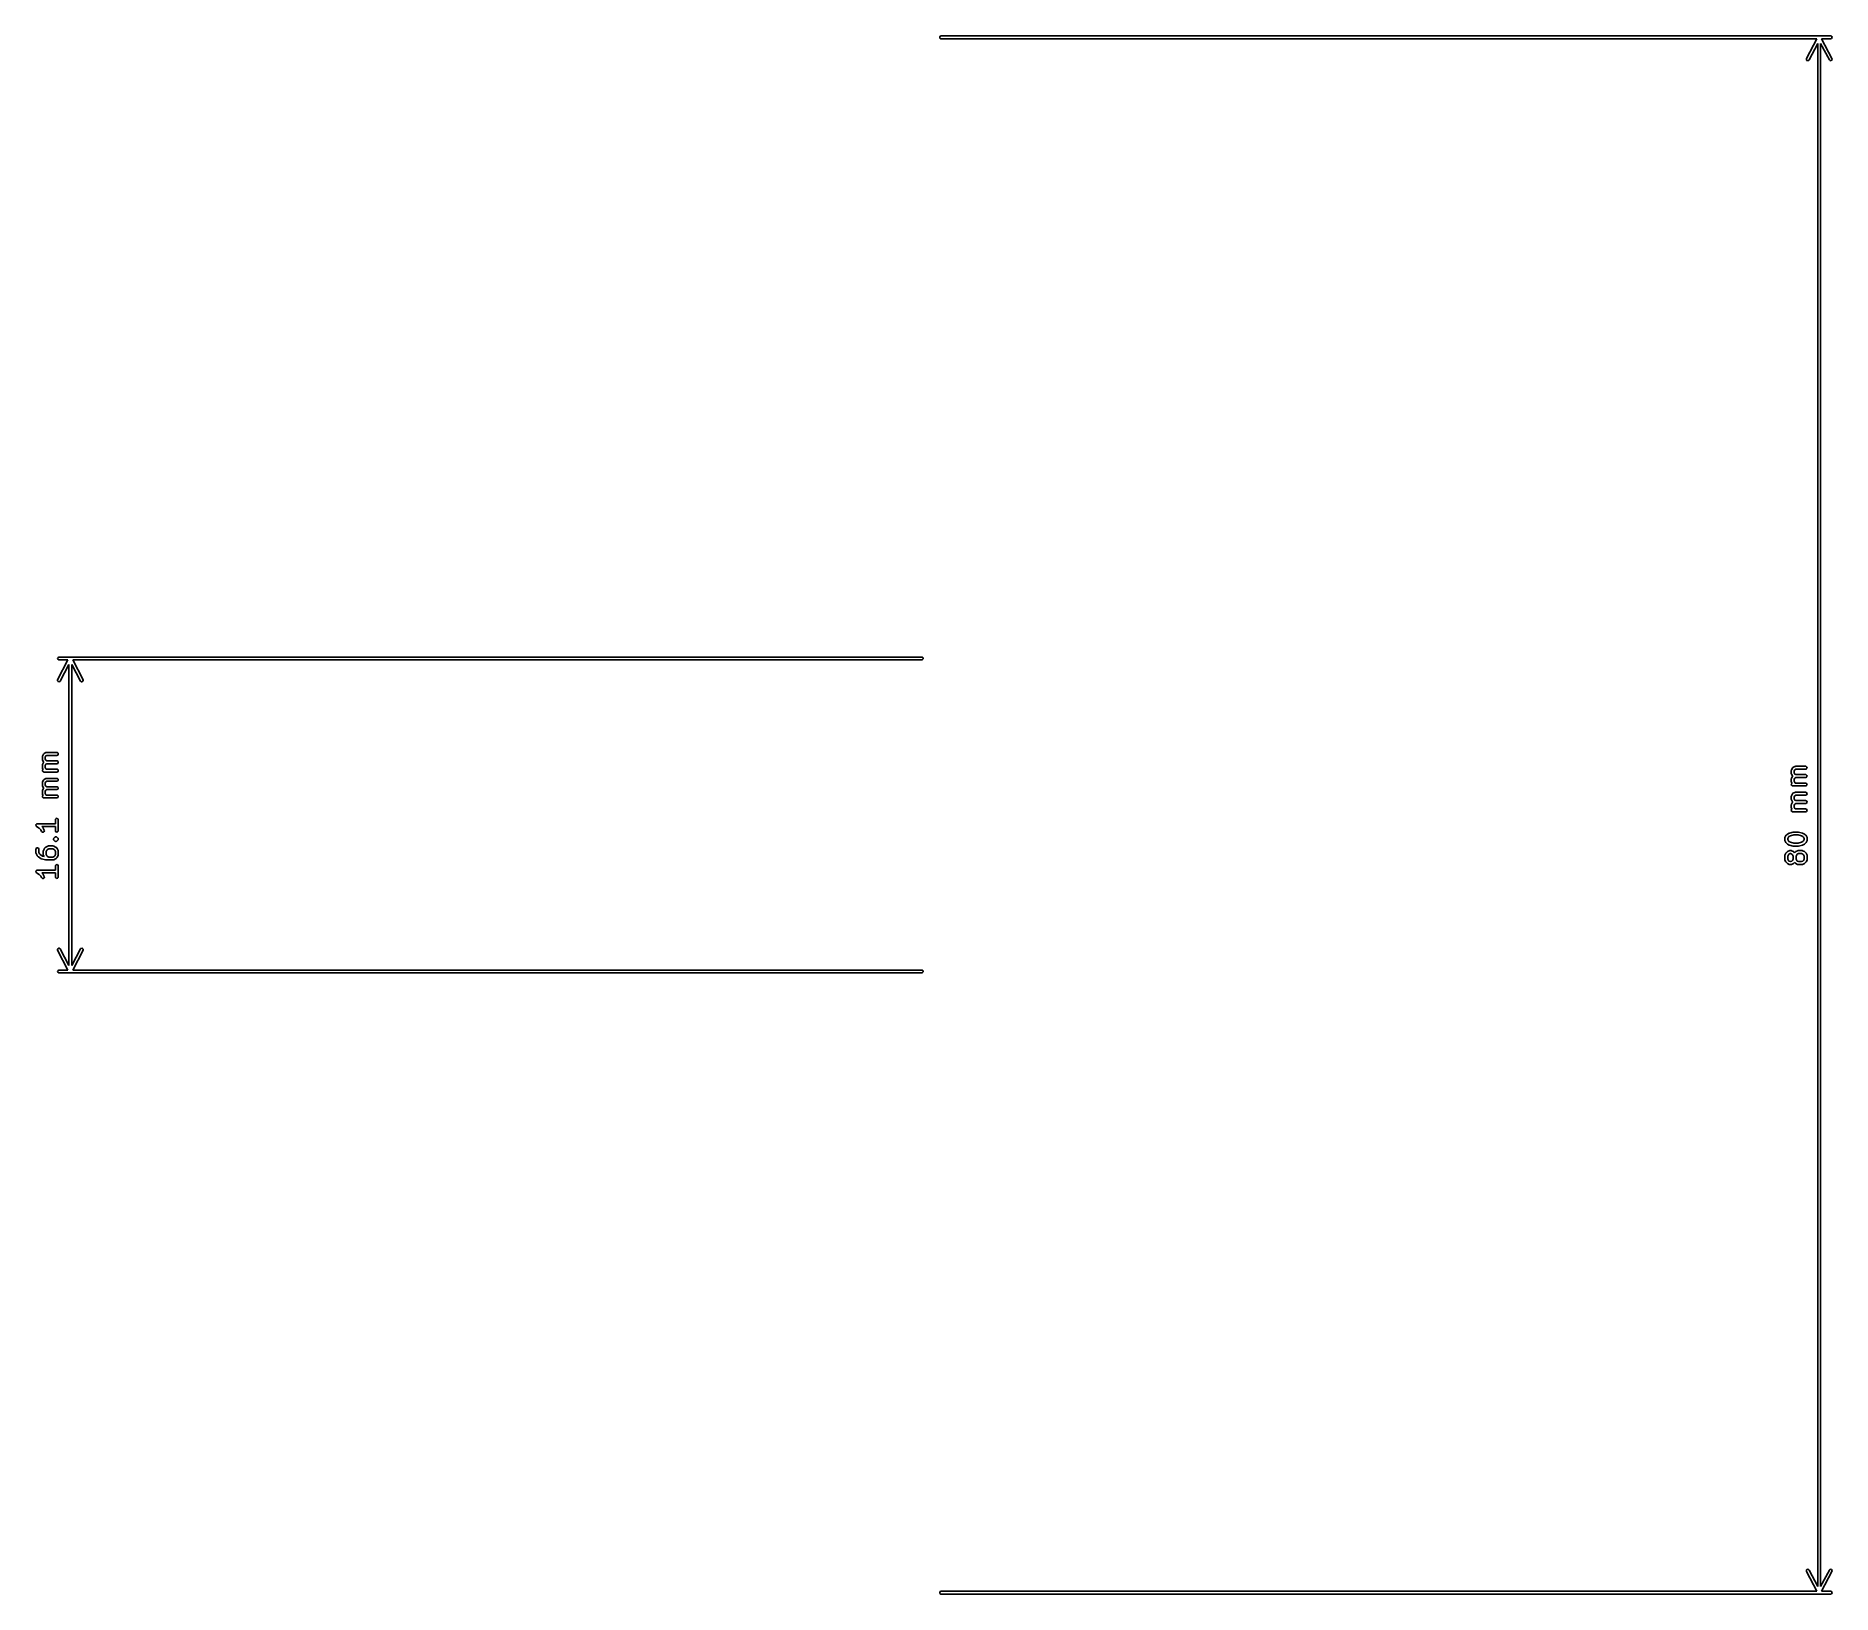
# Model space of a CAD drawing. Extents: x -1.81 to 1.82, y -1.58 to 1.58.
import ezdxf

# ---------------------------------------------------------------- set-up
doc = ezdxf.new("R2010")
doc.units = 0
doc.header["$MEASUREMENT"] = 0
doc.layers.add('BLACK', color=7, linetype='CONTINUOUS')

msp = doc.modelspace()

# ---------------------------------------------------------------- linework, layer by layer
at = {"layer": 'BLACK', "linetype": 'CONTINUOUS'}
for p, q in [((0.0168, 1.5753), (0.0178, 1.5771)), ((0.0171, 1.5733), (0.0168, 1.5753)), ((0.0187, 1.572), (0.0171, 1.5733)), ((0.0178, 1.5771), (0.0197, 1.5778)), ((0.0197, 1.5718), (0.0187, 1.572)), ((0.0197, 1.5778), (1.8201, 1.5778)), ((1.7921, 1.5718), (0.0197, 1.5718)), ((1.7713, 1.5318), (1.7921, 1.5718)), ((1.8201, 1.5718), (1.8019, 1.5718)), ((1.8019, 1.5718), (1.8227, 1.5318)), ((1.8201, 1.5778), (1.8211, 1.5776)), ((1.822, 1.5725), (1.8201, 1.5718)), ((1.8211, 1.5776), (1.8226, 1.5763)), ((1.823, 1.5743), (1.822, 1.5725)), ((1.8226, 1.5763), (1.823, 1.5743)), ((1.771, 1.5298), (1.7713, 1.5318)), ((1.7721, 1.5281), (1.771, 1.5298)), ((1.774, 1.5275), (1.7721, 1.5281)), ((1.7759, 1.5283), (1.774, 1.5275)), ((1.7765, 1.5291), (1.7759, 1.5283)), ((1.794, 1.5627), (1.7765, 1.5291)), ((1.794, -1.5627), (1.794, 1.5627)), ((1.8175, 1.5291), (1.7999, 1.5627)), ((1.7999, 1.5627), (1.7999, -1.5627)), ((1.819, 1.5277), (1.8175, 1.5291)), ((1.821, 1.5276), (1.819, 1.5277)), ((1.8226, 1.5289), (1.821, 1.5276)), ((1.823, 1.5308), (1.8226, 1.5289)), ((1.8227, 1.5318), (1.823, 1.5308)), ((-1.769, 0.3174), (-1.768, 0.3192)), ((-1.7686, 0.3155), (-1.769, 0.3174)), ((-1.7687, 0.2739), (-1.7479, 0.314)), ((-1.7671, 0.3142), (-1.7686, 0.3155)), ((-1.768, 0.3192), (-1.7661, 0.3199)), ((-1.7661, 0.314), (-1.7671, 0.3142)), ((-1.7661, 0.3199), (-0.0197, 0.3199)), ((-1.7479, 0.314), (-1.7661, 0.314)), ((-1.7459, 0.3049), (-1.7635, 0.2712)), ((-1.7459, -0.3049), (-1.7459, 0.3049)), ((-1.7225, 0.2712), (-1.7401, 0.3049)), ((-1.7401, 0.3049), (-1.7401, -0.3049)), ((-0.0197, 0.314), (-1.7381, 0.314)), ((-1.7381, 0.314), (-1.7173, 0.2739)), ((-0.0197, 0.3199), (-0.0187, 0.3197)), ((-0.0178, 0.3147), (-0.0197, 0.314)), ((-0.0187, 0.3197), (-0.0171, 0.3184)), ((-0.0168, 0.3164), (-0.0178, 0.3147)), ((-0.0171, 0.3184), (-0.0168, 0.3164)), ((-1.769, 0.2719), (-1.7687, 0.2739)), ((-1.7679, 0.2702), (-1.769, 0.2719)), ((-1.766, 0.2696), (-1.7679, 0.2702)), ((-1.7641, 0.2704), (-1.766, 0.2696)), ((-1.7635, 0.2712), (-1.7641, 0.2704)), ((-1.721, 0.2699), (-1.7225, 0.2712)), ((-1.719, 0.2698), (-1.721, 0.2699)), ((-1.7174, 0.271), (-1.719, 0.2698)), ((-1.717, 0.273), (-1.7174, 0.271)), ((-1.7173, 0.2739), (-1.717, 0.273)), ((-1.7996, 0.1181), (-1.7994, 0.1191)), ((-1.7996, 0.1125), (-1.7996, 0.1181)), ((-1.7995, 0.1123), (-1.7996, 0.1125)), ((-1.7995, 0.1121), (-1.7995, 0.1123)), ((-1.7993, 0.1112), (-1.7995, 0.1121)), ((-1.7994, 0.1191), (-1.7993, 0.1193)), ((-1.7993, 0.1194), (-1.7974, 0.1232)), ((-1.7993, 0.1193), (-1.7993, 0.1194)), ((-1.7974, 0.1074), (-1.7993, 0.1112)), ((-1.7974, 0.1232), (-1.7968, 0.124)), ((-1.7968, 0.124), (-1.7964, 0.1242)), ((-1.7964, 0.1242), (-1.7961, 0.1245)), ((-1.7961, 0.1245), (-1.7923, 0.1264)), ((-1.7925, 0.1197), (-1.7937, 0.1174)), ((-1.7937, 0.1174), (-1.7937, 0.1132)), ((-1.7937, 0.1132), (-1.7925, 0.1109)), ((-1.7903, 0.1208), (-1.7925, 0.1197)), ((-1.7925, 0.1109), (-1.7903, 0.1098)), ((-1.7923, 0.1264), (-1.7913, 0.1267)), ((-1.7913, 0.1267), (-1.7912, 0.1266)), ((-1.7912, 0.1266), (-1.791, 0.1267)), ((-1.791, 0.1267), (-1.7704, 0.1267)), ((-1.7704, 0.1208), (-1.7903, 0.1208)), ((-1.7903, 0.1098), (-1.7704, 0.1098)), ((-1.7704, 0.1267), (-1.7694, 0.1265)), ((-1.7685, 0.1215), (-1.7704, 0.1208)), ((-1.7704, 0.1098), (-1.7694, 0.1096)), ((-1.7694, 0.1265), (-1.7678, 0.1252)), ((-1.7694, 0.1096), (-1.7678, 0.1083)), ((-1.7675, 0.1232), (-1.7685, 0.1215)), ((-1.7678, 0.1252), (-1.7675, 0.1232)), ((-1.7996, 0.1012), (-1.7994, 0.1022)), ((-1.7996, 0.0956), (-1.7996, 0.1012)), ((-1.7995, 0.0954), (-1.7996, 0.0956)), ((-1.7995, 0.0953), (-1.7995, 0.0954)), ((-1.7993, 0.0943), (-1.7995, 0.0953)), ((-1.7995, 0.0905), (-1.7985, 0.0923)), ((-1.7992, 0.0885), (-1.7995, 0.0905)), ((-1.7994, 0.1022), (-1.7993, 0.1024)), ((-1.7993, 0.1026), (-1.7974, 0.1063)), ((-1.7993, 0.1024), (-1.7993, 0.1026)), ((-1.7983, 0.0923), (-1.7993, 0.0943)), ((-1.7976, 0.0872), (-1.7992, 0.0885)), ((-1.7985, 0.0923), (-1.7983, 0.0923)), ((-1.7966, 0.087), (-1.7976, 0.0872)), ((-1.7971, 0.1071), (-1.7974, 0.1074)), ((-1.7974, 0.1063), (-1.797, 0.1069)), ((-1.797, 0.1069), (-1.7971, 0.1071)), ((-1.7704, 0.087), (-1.7966, 0.087)), ((-1.7961, 0.072), (-1.7923, 0.0739)), ((-1.7925, 0.1028), (-1.7937, 0.1005)), ((-1.7937, 0.1005), (-1.7937, 0.0963)), ((-1.7937, 0.0963), (-1.7923, 0.0936)), ((-1.7903, 0.1039), (-1.7925, 0.1028)), ((-1.7923, 0.0936), (-1.7916, 0.0929)), ((-1.7923, 0.0739), (-1.7913, 0.0742)), ((-1.7916, 0.0929), (-1.7704, 0.0929)), ((-1.7913, 0.0742), (-1.7912, 0.0741)), ((-1.7912, 0.0741), (-1.791, 0.0742)), ((-1.791, 0.0742), (-1.7704, 0.0742)), ((-1.7704, 0.1039), (-1.7903, 0.1039)), ((-1.7685, 0.1046), (-1.7704, 0.1039)), ((-1.7704, 0.0929), (-1.7694, 0.0928)), ((-1.7685, 0.0877), (-1.7704, 0.087)), ((-1.7704, 0.0742), (-1.7694, 0.074)), ((-1.7694, 0.0928), (-1.7678, 0.0915)), ((-1.7694, 0.074), (-1.7678, 0.0727)), ((-1.7675, 0.1063), (-1.7685, 0.1046)), ((-1.7675, 0.0895), (-1.7685, 0.0877)), ((-1.7678, 0.1083), (-1.7675, 0.1063)), ((-1.7678, 0.0915), (-1.7675, 0.0895)), ((-1.7678, 0.0727), (-1.7675, 0.0707)), ((1.7404, 0.09), (1.7406, 0.091)), ((1.7404, 0.0844), (1.7404, 0.09)), ((1.7405, 0.0842), (1.7404, 0.0844)), ((1.7404, 0.0731), (1.7406, 0.0741)), ((1.7404, 0.0675), (1.7404, 0.0731)), ((1.7405, 0.084), (1.7405, 0.0842)), ((1.7407, 0.083), (1.7405, 0.084)), ((1.7406, 0.091), (1.7407, 0.0911)), ((1.7406, 0.0741), (1.7407, 0.0743)), ((1.7407, 0.0913), (1.7426, 0.0951)), ((1.7407, 0.0911), (1.7407, 0.0913)), ((1.7426, 0.0793), (1.7407, 0.083)), ((1.7407, 0.0744), (1.7426, 0.0782)), ((1.7407, 0.0743), (1.7407, 0.0744)), ((1.7426, 0.0951), (1.7432, 0.0959)), ((1.7429, 0.079), (1.7426, 0.0793)), ((1.7426, 0.0782), (1.743, 0.0788)), ((1.743, 0.0788), (1.7429, 0.079)), ((1.7432, 0.0959), (1.7436, 0.0961)), ((1.7436, 0.0961), (1.7439, 0.0964)), ((1.7439, 0.0964), (1.7477, 0.0983)), ((1.7475, 0.0915), (1.7463, 0.0893)), ((1.7463, 0.0893), (1.7463, 0.0851)), ((1.7463, 0.0851), (1.7475, 0.0828)), ((1.7475, 0.0747), (1.7463, 0.0724)), ((1.7497, 0.0927), (1.7475, 0.0915)), ((1.7475, 0.0828), (1.7497, 0.0817)), ((1.7497, 0.0758), (1.7475, 0.0747)), ((1.7477, 0.0983), (1.7487, 0.0985)), ((1.7487, 0.0985), (1.7488, 0.0985)), ((1.7488, 0.0985), (1.749, 0.0986)), ((1.749, 0.0986), (1.7696, 0.0986)), ((1.7696, 0.0927), (1.7497, 0.0927)), ((1.7497, 0.0817), (1.7696, 0.0817)), ((1.7696, 0.0758), (1.7497, 0.0758)), ((1.7696, 0.0986), (1.7706, 0.0984)), ((1.7715, 0.0934), (1.7696, 0.0927)), ((1.7696, 0.0817), (1.7706, 0.0815)), ((1.7715, 0.0765), (1.7696, 0.0758)), ((1.7706, 0.0984), (1.7722, 0.0971)), ((1.7706, 0.0815), (1.7722, 0.0802)), ((1.7725, 0.0951), (1.7715, 0.0934)), ((1.7725, 0.0782), (1.7715, 0.0765)), ((1.7722, 0.0971), (1.7725, 0.0951)), ((1.7722, 0.0802), (1.7725, 0.0782)), ((-1.7996, 0.0656), (-1.7994, 0.0666)), ((-1.7996, 0.06), (-1.7996, 0.0656)), ((-1.7995, 0.0598), (-1.7996, 0.06)), ((-1.7996, 0.0487), (-1.7994, 0.0498)), ((-1.7996, 0.0431), (-1.7996, 0.0487)), ((-1.7995, 0.043), (-1.7996, 0.0431)), ((-1.7995, 0.0597), (-1.7995, 0.0598)), ((-1.7993, 0.0587), (-1.7995, 0.0597)), ((-1.7995, 0.0428), (-1.7995, 0.043)), ((-1.7993, 0.0418), (-1.7995, 0.0428)), ((-1.7995, 0.038), (-1.7985, 0.0398)), ((-1.7992, 0.036), (-1.7995, 0.038)), ((-1.7994, 0.0666), (-1.7993, 0.0668)), ((-1.7994, 0.0498), (-1.7993, 0.0499)), ((-1.7993, 0.0669), (-1.7974, 0.0707)), ((-1.7993, 0.0668), (-1.7993, 0.0669)), ((-1.7974, 0.0549), (-1.7993, 0.0587)), ((-1.7993, 0.0501), (-1.7974, 0.0538)), ((-1.7993, 0.0499), (-1.7993, 0.0501)), ((-1.7983, 0.0398), (-1.7993, 0.0418)), ((-1.7985, 0.0398), (-1.7983, 0.0398)), ((-1.7974, 0.0707), (-1.7968, 0.0715)), ((-1.7971, 0.0546), (-1.7974, 0.0549)), ((-1.7974, 0.0538), (-1.797, 0.0544)), ((-1.797, 0.0544), (-1.7971, 0.0546)), ((-1.7968, 0.0715), (-1.7964, 0.0717)), ((-1.7964, 0.0717), (-1.7961, 0.072)), ((-1.7925, 0.0672), (-1.7937, 0.0649)), ((-1.7937, 0.0649), (-1.7937, 0.0607)), ((-1.7937, 0.0607), (-1.7925, 0.0584)), ((-1.7925, 0.0503), (-1.7937, 0.048)), ((-1.7937, 0.048), (-1.7937, 0.0438)), ((-1.7937, 0.0438), (-1.7923, 0.0411)), ((-1.7903, 0.0683), (-1.7925, 0.0672)), ((-1.7925, 0.0584), (-1.7903, 0.0573)), ((-1.7903, 0.0514), (-1.7925, 0.0503)), ((-1.7923, 0.0411), (-1.7916, 0.0404)), ((-1.7916, 0.0404), (-1.7704, 0.0404)), ((-1.7704, 0.0683), (-1.7903, 0.0683)), ((-1.7903, 0.0573), (-1.7704, 0.0573)), ((-1.7704, 0.0514), (-1.7903, 0.0514)), ((-1.7685, 0.069), (-1.7704, 0.0683)), ((-1.7704, 0.0573), (-1.7694, 0.0571)), ((-1.7685, 0.0521), (-1.7704, 0.0514)), ((-1.7704, 0.0404), (-1.7694, 0.0403)), ((-1.7694, 0.0571), (-1.7678, 0.0558)), ((-1.7694, 0.0403), (-1.7678, 0.039)), ((-1.7675, 0.0707), (-1.7685, 0.069)), ((-1.7675, 0.0539), (-1.7685, 0.0521)), ((-1.7675, 0.037), (-1.7685, 0.0352)), ((-1.7678, 0.0558), (-1.7675, 0.0539)), ((-1.7678, 0.039), (-1.7675, 0.037)), ((1.7405, 0.0673), (1.7404, 0.0675)), ((1.7404, 0.0375), (1.7406, 0.0385)), ((1.7404, 0.0319), (1.7404, 0.0375)), ((1.7405, 0.0672), (1.7405, 0.0673)), ((1.7407, 0.0662), (1.7405, 0.0672)), ((1.7405, 0.0624), (1.7415, 0.0641)), ((1.7408, 0.0604), (1.7405, 0.0624)), ((1.7406, 0.0385), (1.7407, 0.0386)), ((1.7417, 0.0642), (1.7407, 0.0662)), ((1.7407, 0.0388), (1.7426, 0.0426)), ((1.7407, 0.0386), (1.7407, 0.0388)), ((1.7424, 0.0591), (1.7408, 0.0604)), ((1.7415, 0.0641), (1.7417, 0.0642)), ((1.7434, 0.0589), (1.7424, 0.0591)), ((1.7426, 0.0426), (1.7432, 0.0434)), ((1.7432, 0.0434), (1.7436, 0.0436)), ((1.7696, 0.0589), (1.7434, 0.0589)), ((1.7436, 0.0436), (1.7439, 0.0439)), ((1.7439, 0.0439), (1.7477, 0.0458)), ((1.7463, 0.0724), (1.7463, 0.0682)), ((1.7463, 0.0682), (1.7477, 0.0655)), ((1.7475, 0.039), (1.7463, 0.0368)), ((1.7463, 0.0368), (1.7463, 0.0326)), ((1.7497, 0.0402), (1.7475, 0.039)), ((1.7477, 0.0655), (1.7484, 0.0648)), ((1.7477, 0.0458), (1.7487, 0.0461)), ((1.7484, 0.0648), (1.7696, 0.0648)), ((1.7487, 0.0461), (1.7488, 0.046)), ((1.7488, 0.046), (1.749, 0.0461)), ((1.749, 0.0461), (1.7696, 0.0461)), ((1.7696, 0.0402), (1.7497, 0.0402)), ((1.7696, 0.0648), (1.7706, 0.0646)), ((1.7715, 0.0596), (1.7696, 0.0589)), ((1.7696, 0.0461), (1.7706, 0.0459)), ((1.7715, 0.0409), (1.7696, 0.0402)), ((1.7706, 0.0646), (1.7722, 0.0633)), ((1.7706, 0.0459), (1.7722, 0.0446)), ((1.7725, 0.0614), (1.7715, 0.0596)), ((1.7725, 0.0426), (1.7715, 0.0409)), ((1.7722, 0.0633), (1.7725, 0.0614)), ((1.7722, 0.0446), (1.7725, 0.0426)), ((-1.7976, 0.0347), (-1.7992, 0.036)), ((-1.7966, 0.0345), (-1.7976, 0.0347)), ((-1.7704, 0.0345), (-1.7966, 0.0345)), ((-1.7685, 0.0352), (-1.7704, 0.0345)), ((1.7405, 0.0317), (1.7404, 0.0319)), ((1.7404, 0.0206), (1.7406, 0.0216)), ((1.7404, 0.015), (1.7404, 0.0206)), ((1.7405, 0.0148), (1.7404, 0.015)), ((1.7405, 0.0315), (1.7405, 0.0317)), ((1.7407, 0.0306), (1.7405, 0.0315)), ((1.7405, 0.0147), (1.7405, 0.0148)), ((1.7407, 0.0137), (1.7405, 0.0147)), ((1.7405, 0.0099), (1.7415, 0.0116)), ((1.7408, 0.0079), (1.7405, 0.0099)), ((1.7406, 0.0216), (1.7407, 0.0218)), ((1.7426, 0.0268), (1.7407, 0.0306)), ((1.7407, 0.0219), (1.7426, 0.0257)), ((1.7407, 0.0218), (1.7407, 0.0219)), ((1.7417, 0.0117), (1.7407, 0.0137)), ((1.7424, 0.0066), (1.7408, 0.0079)), ((1.7415, 0.0116), (1.7417, 0.0117)), ((1.7434, 0.0064), (1.7424, 0.0066)), ((1.7429, 0.0265), (1.7426, 0.0268)), ((1.7426, 0.0257), (1.743, 0.0263)), ((1.743, 0.0263), (1.7429, 0.0265)), ((1.7696, 0.0064), (1.7434, 0.0064)), ((1.7463, 0.0326), (1.7475, 0.0303)), ((1.7475, 0.0222), (1.7463, 0.0199)), ((1.7463, 0.0199), (1.7463, 0.0157)), ((1.7463, 0.0157), (1.7477, 0.013)), ((1.7475, 0.0303), (1.7497, 0.0292)), ((1.7497, 0.0233), (1.7475, 0.0222)), ((1.7477, 0.013), (1.7484, 0.0123)), ((1.7484, 0.0123), (1.7696, 0.0123)), ((1.7497, 0.0292), (1.7696, 0.0292)), ((1.7696, 0.0233), (1.7497, 0.0233)), ((1.7696, 0.0292), (1.7706, 0.029)), ((1.7715, 0.024), (1.7696, 0.0233)), ((1.7696, 0.0123), (1.7706, 0.0121)), ((1.7715, 0.0071), (1.7696, 0.0064)), ((1.7706, 0.029), (1.7722, 0.0277)), ((1.7706, 0.0121), (1.7722, 0.0109)), ((1.7725, 0.0257), (1.7715, 0.024)), ((1.7725, 0.0089), (1.7715, 0.0071)), ((1.7722, 0.0277), (1.7725, 0.0257)), ((1.7722, 0.0109), (1.7725, 0.0089)), ((-1.8127, -0.0201), (-1.8122, -0.0194)), ((-1.8126, -0.0203), (-1.8127, -0.0201)), ((-1.8127, -0.0204), (-1.8126, -0.0203)), ((-1.8124, -0.0213), (-1.8127, -0.0204)), ((-1.8123, -0.0221), (-1.8124, -0.0213)), ((-1.8122, -0.0222), (-1.8123, -0.0221)), ((-1.8122, -0.0194), (-1.8119, -0.0186)), ((-1.8121, -0.0224), (-1.8122, -0.0222)), ((-1.8114, -0.0231), (-1.8121, -0.0224)), ((-1.8119, -0.0186), (-1.8117, -0.0185)), ((-1.8117, -0.0185), (-1.8116, -0.0184)), ((-1.8116, -0.0184), (-1.8108, -0.0181)), ((-1.806, -0.0267), (-1.8114, -0.0231)), ((-1.8108, -0.0181), (-1.8101, -0.0177)), ((-1.8101, -0.0177), (-1.8099, -0.0177)), ((-1.8099, -0.0177), (-1.8097, -0.0177)), ((-1.8097, -0.0177), (-1.7733, -0.0177)), ((-1.8028, -0.0299), (-1.806, -0.0267)), ((-1.8011, -0.0332), (-1.8028, -0.0299)), ((-1.7997, -0.0346), (-1.8011, -0.0332)), ((-1.7733, -0.0236), (-1.8007, -0.0236)), ((-1.8007, -0.0236), (-1.7983, -0.026)), ((-1.7976, -0.0347), (-1.7997, -0.0346)), ((-1.7983, -0.026), (-1.7978, -0.0268)), ((-1.7978, -0.0268), (-1.7977, -0.0268)), ((-1.7977, -0.0268), (-1.7958, -0.0306)), ((-1.796, -0.0335), (-1.7976, -0.0347)), ((-1.7956, -0.0315), (-1.796, -0.0335)), ((-1.7958, -0.0306), (-1.7956, -0.0315)), ((-1.7733, -0.0094), (-1.7731, -0.0084)), ((-1.7733, -0.0177), (-1.7733, -0.0094)), ((-1.7733, -0.0319), (-1.7733, -0.0236)), ((-1.7726, -0.0338), (-1.7733, -0.0319)), ((-1.7731, -0.0084), (-1.7718, -0.0068)), ((-1.7709, -0.0348), (-1.7726, -0.0338)), ((-1.7718, -0.0068), (-1.7699, -0.0065)), ((-1.7689, -0.0344), (-1.7709, -0.0348)), ((-1.7699, -0.0065), (-1.7681, -0.0075)), ((-1.7676, -0.0329), (-1.7689, -0.0344)), ((-1.7681, -0.0075), (-1.7674, -0.0094)), ((-1.7674, -0.0319), (-1.7676, -0.0329)), ((-1.7674, -0.0094), (-1.7674, -0.0319)), ((1.737, -0.0365), (1.7445, -0.0346)), ((1.7445, -0.0346), (1.7451, -0.0346)), ((1.7451, -0.0346), (1.7453, -0.0345)), ((1.7453, -0.0345), (1.7546, -0.0345)), ((1.7546, -0.0345), (1.7552, -0.0346)), ((1.7552, -0.0346), (1.7553, -0.0346)), ((1.7553, -0.0346), (1.7629, -0.0365)), ((-1.8127, -0.0694), (-1.8125, -0.0684)), ((-1.8127, -0.0769), (-1.8127, -0.0694)), ((-1.8125, -0.0684), (-1.8112, -0.0668)), ((-1.8112, -0.0668), (-1.8092, -0.0665)), ((-1.8092, -0.0665), (-1.8075, -0.0675)), ((-1.8075, -0.0675), (-1.8068, -0.0694)), ((-1.8068, -0.0694), (-1.8068, -0.0762)), ((-1.7977, -0.0731), (-1.7975, -0.0721)), ((-1.7975, -0.0721), (-1.7974, -0.072)), ((-1.7974, -0.0718), (-1.7955, -0.068)), ((-1.7974, -0.072), (-1.7974, -0.0718)), ((-1.7955, -0.068), (-1.795, -0.0673)), ((-1.795, -0.0673), (-1.7931, -0.0654)), ((-1.795, -0.0673), (-1.795, -0.0673)), ((-1.7931, -0.0654), (-1.7924, -0.0649)), ((-1.7924, -0.0649), (-1.7923, -0.0649)), ((-1.7923, -0.0649), (-1.7886, -0.063)), ((-1.7904, -0.0711), (-1.7918, -0.0738)), ((-1.7892, -0.0699), (-1.7904, -0.0711)), ((-1.7866, -0.0686), (-1.7892, -0.0699)), ((-1.7886, -0.063), (-1.7876, -0.0627)), ((-1.7876, -0.0627), (-1.7874, -0.0627)), ((-1.7874, -0.0627), (-1.7872, -0.0627)), ((-1.7872, -0.0627), (-1.7779, -0.0627)), ((-1.7786, -0.0686), (-1.7866, -0.0686)), ((-1.7759, -0.0699), (-1.7786, -0.0686)), ((-1.7779, -0.0627), (-1.7769, -0.0628)), ((-1.7771, -0.0485), (-1.777, -0.0484)), ((-1.7769, -0.0492), (-1.7771, -0.0485)), ((-1.777, -0.048), (-1.7765, -0.0474)), ((-1.777, -0.0481), (-1.777, -0.048)), ((-1.777, -0.0482), (-1.777, -0.0481)), ((-1.777, -0.0484), (-1.777, -0.0482)), ((-1.7768, -0.05), (-1.7769, -0.0492)), ((-1.7769, -0.0628), (-1.7767, -0.063)), ((-1.7767, -0.0501), (-1.7768, -0.05)), ((-1.7767, -0.0502), (-1.7767, -0.0501)), ((-1.7766, -0.0503), (-1.7767, -0.0502)), ((-1.7767, -0.063), (-1.7766, -0.063)), ((-1.7765, -0.0504), (-1.7766, -0.0503)), ((-1.7766, -0.0503), (-1.7766, -0.0503)), ((-1.7766, -0.063), (-1.7728, -0.0649)), ((-1.7765, -0.0474), (-1.7762, -0.0467)), ((-1.7764, -0.0505), (-1.7765, -0.0504)), ((-1.7762, -0.0508), (-1.7764, -0.0505)), ((-1.7762, -0.0467), (-1.7743, -0.0448)), ((-1.7743, -0.0527), (-1.7762, -0.0508)), ((-1.7747, -0.0711), (-1.7759, -0.0699)), ((-1.7733, -0.0738), (-1.7747, -0.0711)), ((-1.7743, -0.0448), (-1.774, -0.0446)), ((-1.7736, -0.053), (-1.7743, -0.0527)), ((-1.774, -0.0446), (-1.7739, -0.0445)), ((-1.7739, -0.0445), (-1.7738, -0.0444)), ((-1.7738, -0.0444), (-1.7735, -0.0442)), ((-1.773, -0.0535), (-1.7736, -0.053)), ((-1.7735, -0.0442), (-1.7727, -0.0441)), ((-1.7727, -0.0534), (-1.773, -0.0535)), ((-1.7728, -0.0649), (-1.7721, -0.0654)), ((-1.7727, -0.0441), (-1.772, -0.0439)), ((-1.7725, -0.0536), (-1.7727, -0.0534)), ((-1.7718, -0.0534), (-1.7725, -0.0536)), ((-1.7721, -0.0654), (-1.772, -0.0654)), ((-1.772, -0.0439), (-1.7717, -0.044)), ((-1.772, -0.0654), (-1.7702, -0.0673)), ((-1.771, -0.0533), (-1.7718, -0.0534)), ((-1.7717, -0.044), (-1.7715, -0.044)), ((-1.7715, -0.044), (-1.7709, -0.0445)), ((-1.7707, -0.0531), (-1.771, -0.0533)), ((-1.7709, -0.0445), (-1.7702, -0.0448)), ((-1.7706, -0.053), (-1.7707, -0.0531)), ((-1.7705, -0.0529), (-1.7706, -0.053)), ((-1.7702, -0.0527), (-1.7705, -0.0529)), ((-1.7702, -0.0448), (-1.7683, -0.0467)), ((-1.7683, -0.0508), (-1.7702, -0.0527)), ((-1.7702, -0.0673), (-1.7696, -0.068)), ((-1.7696, -0.068), (-1.7696, -0.068)), ((-1.7696, -0.068), (-1.7677, -0.0718)), ((-1.7683, -0.0467), (-1.7681, -0.047)), ((-1.768, -0.0501), (-1.7683, -0.0508)), ((-1.7681, -0.047), (-1.7679, -0.0471)), ((-1.7675, -0.0495), (-1.768, -0.0501)), ((-1.7679, -0.0471), (-1.7679, -0.0472)), ((-1.7679, -0.0472), (-1.7679, -0.0472)), ((-1.7679, -0.0472), (-1.7678, -0.0473)), ((-1.7678, -0.0473), (-1.7678, -0.0473)), ((-1.7678, -0.0473), (-1.7677, -0.0475)), ((-1.7677, -0.0475), (-1.7676, -0.0483)), ((-1.7677, -0.0718), (-1.7674, -0.0728)), ((-1.7676, -0.0483), (-1.7674, -0.049)), ((-1.7674, -0.049), (-1.7675, -0.0491)), ((-1.7675, -0.0491), (-1.7675, -0.0493)), ((-1.7675, -0.0493), (-1.7675, -0.0494)), ((-1.7675, -0.0494), (-1.7675, -0.0495)), ((1.7273, -0.0469), (1.7275, -0.0459)), ((1.7273, -0.0506), (1.7273, -0.0469)), ((1.7274, -0.0508), (1.7273, -0.0506)), ((1.7273, -0.051), (1.7274, -0.0508)), ((1.7276, -0.0519), (1.7273, -0.051)), ((1.7275, -0.0459), (1.7276, -0.0457)), ((1.7276, -0.0455), (1.7295, -0.0418)), ((1.7276, -0.0457), (1.7276, -0.0455)), ((1.7295, -0.0557), (1.7276, -0.0519)), ((1.7295, -0.0418), (1.73, -0.0411)), ((1.7301, -0.0565), (1.7295, -0.0557)), ((1.7295, -0.0557), (1.7295, -0.0557)), ((1.73, -0.0411), (1.7301, -0.041)), ((1.7301, -0.041), (1.7319, -0.0392)), ((1.7319, -0.0583), (1.7301, -0.0565)), ((1.7319, -0.0392), (1.7327, -0.0387)), ((1.732, -0.0584), (1.7319, -0.0583)), ((1.7327, -0.0589), (1.732, -0.0584)), ((1.7327, -0.0386), (1.7364, -0.0367)), ((1.7327, -0.0387), (1.7327, -0.0386)), ((1.7364, -0.0608), (1.7327, -0.0589)), ((1.7327, -0.0742), (1.7364, -0.0723)), ((1.7346, -0.0449), (1.7332, -0.0476)), ((1.7332, -0.0476), (1.7332, -0.0499)), ((1.7332, -0.0499), (1.7346, -0.0526)), ((1.7358, -0.0437), (1.7346, -0.0449)), ((1.7346, -0.0526), (1.7358, -0.0538)), ((1.7388, -0.0422), (1.7358, -0.0437)), ((1.7358, -0.0538), (1.7388, -0.0553)), ((1.7364, -0.0367), (1.7369, -0.0366)), ((1.7366, -0.0608), (1.7364, -0.0608)), ((1.7364, -0.0723), (1.7374, -0.0721)), ((1.737, -0.061), (1.7366, -0.0608)), ((1.7369, -0.0366), (1.737, -0.0365)), ((1.7445, -0.0629), (1.737, -0.061)), ((1.7374, -0.0721), (1.7376, -0.0721)), ((1.7376, -0.0721), (1.7378, -0.072)), ((1.7378, -0.072), (1.7396, -0.072)), ((1.7456, -0.0404), (1.7388, -0.0422)), ((1.7388, -0.0553), (1.7456, -0.057)), ((1.7396, -0.072), (1.7406, -0.0722)), ((1.7406, -0.0722), (1.7408, -0.0723)), ((1.7408, -0.0723), (1.7409, -0.0723)), ((1.7409, -0.0723), (1.7447, -0.0742)), ((1.7447, -0.0628), (1.7445, -0.0629)), ((1.7453, -0.0629), (1.7447, -0.0628)), ((1.7546, -0.0629), (1.7453, -0.0629)), ((1.7543, -0.0404), (1.7456, -0.0404)), ((1.7456, -0.057), (1.7543, -0.057)), ((1.7496, -0.0742), (1.7533, -0.0723)), ((1.7533, -0.0723), (1.7543, -0.0721)), ((1.7611, -0.0422), (1.7543, -0.0404)), ((1.7543, -0.057), (1.7611, -0.0553)), ((1.7543, -0.0721), (1.7545, -0.0721)), ((1.7545, -0.0721), (1.7546, -0.072)), ((1.7548, -0.0629), (1.7546, -0.0629)), ((1.7546, -0.072), (1.7621, -0.072)), ((1.7553, -0.0629), (1.7548, -0.0629)), ((1.7629, -0.061), (1.7553, -0.0629)), ((1.7641, -0.0437), (1.7611, -0.0422)), ((1.7611, -0.0553), (1.7641, -0.0538)), ((1.7621, -0.072), (1.7631, -0.0722)), ((1.7629, -0.0365), (1.7633, -0.0367)), ((1.763, -0.0609), (1.7629, -0.061)), ((1.7634, -0.0608), (1.763, -0.0609)), ((1.7631, -0.0722), (1.7633, -0.0723)), ((1.7633, -0.0367), (1.7634, -0.0367)), ((1.7633, -0.0723), (1.7634, -0.0723)), ((1.7634, -0.0367), (1.7672, -0.0386)), ((1.7672, -0.0589), (1.7634, -0.0608)), ((1.7634, -0.0723), (1.7672, -0.0742)), ((1.7653, -0.0449), (1.7641, -0.0437)), ((1.7641, -0.0538), (1.7653, -0.0526)), ((1.7667, -0.0476), (1.7653, -0.0449)), ((1.7653, -0.0526), (1.7667, -0.0499)), ((1.7667, -0.0499), (1.7667, -0.0476)), ((1.7672, -0.0386), (1.7679, -0.0391)), ((1.768, -0.0583), (1.7672, -0.0588)), ((1.7672, -0.0588), (1.7672, -0.0589)), ((1.7679, -0.0391), (1.768, -0.0392)), ((1.768, -0.0392), (1.7698, -0.041)), ((1.7698, -0.0565), (1.768, -0.0583)), ((1.7698, -0.041), (1.7704, -0.0418)), ((1.7699, -0.0564), (1.7698, -0.0565)), ((1.7704, -0.0557), (1.7699, -0.0564)), ((1.7704, -0.0418), (1.7704, -0.0418)), ((1.7704, -0.0418), (1.7723, -0.0455)), ((1.7723, -0.0519), (1.7704, -0.0557)), ((1.7723, -0.0455), (1.7726, -0.0465)), ((1.7724, -0.0516), (1.7723, -0.0518)), ((1.7723, -0.0518), (1.7723, -0.0519)), ((1.7726, -0.0506), (1.7724, -0.0516)), ((1.7726, -0.0465), (1.7725, -0.0467)), ((1.7725, -0.0467), (1.7726, -0.0469)), ((1.7726, -0.0469), (1.7726, -0.0506)), ((-1.8126, -0.077), (-1.8127, -0.0769)), ((-1.8127, -0.0772), (-1.8126, -0.077)), ((-1.8124, -0.0782), (-1.8127, -0.0772)), ((-1.8105, -0.0819), (-1.8124, -0.0782)), ((-1.8105, -0.082), (-1.8105, -0.0819)), ((-1.8099, -0.0827), (-1.8105, -0.082)), ((-1.8081, -0.0846), (-1.8099, -0.0827)), ((-1.8079, -0.0846), (-1.8081, -0.0846)), ((-1.8076, -0.0849), (-1.8079, -0.0846)), ((-1.802, -0.0887), (-1.8076, -0.0849)), ((-1.8068, -0.0762), (-1.8054, -0.0789)), ((-1.8054, -0.0789), (-1.8041, -0.0802)), ((-1.8041, -0.0802), (-1.7992, -0.0835)), ((-1.8011, -0.0891), (-1.802, -0.0887)), ((-1.802, -0.0887), (-1.802, -0.0887)), ((-1.7936, -0.091), (-1.8011, -0.0891)), ((-1.7992, -0.0835), (-1.7962, -0.0842)), ((-1.7977, -0.0806), (-1.7977, -0.0731)), ((-1.7976, -0.0808), (-1.7977, -0.0806)), ((-1.7977, -0.081), (-1.7976, -0.0808)), ((-1.7974, -0.0819), (-1.7977, -0.081)), ((-1.7962, -0.0842), (-1.7974, -0.0819)), ((-1.7934, -0.091), (-1.7936, -0.091)), ((-1.7929, -0.0911), (-1.7934, -0.091)), ((-1.7779, -0.0911), (-1.7929, -0.0911)), ((-1.7918, -0.0738), (-1.7918, -0.0799)), ((-1.7918, -0.0799), (-1.7904, -0.0826)), ((-1.7904, -0.0826), (-1.7892, -0.0838)), ((-1.7892, -0.0838), (-1.7866, -0.0852)), ((-1.7866, -0.0852), (-1.7786, -0.0852)), ((-1.7786, -0.0852), (-1.7759, -0.0838)), ((-1.7777, -0.091), (-1.7779, -0.0911)), ((-1.7775, -0.091), (-1.7777, -0.091)), ((-1.7766, -0.0908), (-1.7775, -0.091)), ((-1.7728, -0.0889), (-1.7766, -0.0908)), ((-1.7759, -0.0838), (-1.7747, -0.0826)), ((-1.7747, -0.0826), (-1.7733, -0.0799)), ((-1.7733, -0.0799), (-1.7733, -0.0738)), ((-1.7733, -0.1031), (-1.7731, -0.1021)), ((-1.7733, -0.1114), (-1.7733, -0.1031)), ((-1.7731, -0.1021), (-1.7718, -0.1006)), ((-1.772, -0.0883), (-1.7728, -0.0888)), ((-1.7728, -0.0888), (-1.7728, -0.0889)), ((-1.7702, -0.0865), (-1.772, -0.0883)), ((-1.7718, -0.1006), (-1.7699, -0.1002)), ((-1.7701, -0.0864), (-1.7702, -0.0865)), ((-1.7696, -0.0857), (-1.7701, -0.0864)), ((-1.7699, -0.1002), (-1.7681, -0.1012)), ((-1.7677, -0.0819), (-1.7696, -0.0857)), ((-1.7681, -0.1012), (-1.7674, -0.1031)), ((-1.7676, -0.0816), (-1.7677, -0.0818)), ((-1.7677, -0.0818), (-1.7677, -0.0819)), ((-1.7674, -0.0806), (-1.7676, -0.0816)), ((-1.7674, -0.0728), (-1.7675, -0.0729)), ((-1.7675, -0.0729), (-1.7674, -0.0731)), ((-1.7674, -0.0731), (-1.7674, -0.0806)), ((-1.7674, -0.1031), (-1.7674, -0.1256)), ((1.7273, -0.0825), (1.7275, -0.0815)), ((1.7273, -0.09), (1.7273, -0.0825)), ((1.7274, -0.0902), (1.7273, -0.09)), ((1.7273, -0.0903), (1.7274, -0.0902)), ((1.7276, -0.0913), (1.7273, -0.0903)), ((1.7275, -0.0815), (1.7276, -0.0813)), ((1.7276, -0.0812), (1.7295, -0.0774)), ((1.7276, -0.0813), (1.7276, -0.0812)), ((1.7295, -0.0951), (1.7276, -0.0913)), ((1.7295, -0.0774), (1.73, -0.0767)), ((1.7301, -0.0958), (1.7295, -0.0951)), ((1.7295, -0.0951), (1.7295, -0.0951)), ((1.73, -0.0767), (1.7301, -0.0767)), ((1.7301, -0.0767), (1.7319, -0.0748)), ((1.7319, -0.0977), (1.7301, -0.0958)), ((1.7319, -0.0748), (1.7327, -0.0743)), ((1.732, -0.0977), (1.7319, -0.0977)), ((1.7327, -0.0983), (1.732, -0.0977)), ((1.7327, -0.0743), (1.7327, -0.0742)), ((1.7364, -0.1001), (1.7327, -0.0983)), ((1.7346, -0.0805), (1.7332, -0.0832)), ((1.7332, -0.0832), (1.7332, -0.0893)), ((1.7332, -0.0893), (1.7346, -0.092)), ((1.7358, -0.0793), (1.7346, -0.0805)), ((1.7346, -0.092), (1.7358, -0.0932)), ((1.7385, -0.0779), (1.7358, -0.0793)), ((1.7358, -0.0932), (1.7385, -0.0945)), ((1.7366, -0.1001), (1.7364, -0.1001)), ((1.7368, -0.1003), (1.7366, -0.1001)), ((1.7378, -0.1004), (1.7368, -0.1003)), ((1.7396, -0.1004), (1.7378, -0.1004)), ((1.7389, -0.0779), (1.7385, -0.0779)), ((1.7385, -0.0945), (1.7389, -0.0945)), ((1.7416, -0.0793), (1.7389, -0.0779)), ((1.7389, -0.0945), (1.7416, -0.0932)), ((1.7398, -0.1004), (1.7396, -0.1004)), ((1.74, -0.1004), (1.7398, -0.1004)), ((1.7409, -0.1001), (1.74, -0.1004)), ((1.7447, -0.0983), (1.7409, -0.1001)), ((1.7428, -0.0805), (1.7416, -0.0793)), ((1.7416, -0.0932), (1.7428, -0.092)), ((1.7442, -0.0832), (1.7428, -0.0805)), ((1.7428, -0.092), (1.7442, -0.0893)), ((1.7442, -0.0893), (1.7442, -0.0832)), ((1.7447, -0.0742), (1.7454, -0.0748)), ((1.7448, -0.0982), (1.7447, -0.0983)), ((1.7455, -0.0977), (1.7448, -0.0982)), ((1.7454, -0.0748), (1.7455, -0.0748)), ((1.7455, -0.0748), (1.7471, -0.0764)), ((1.7471, -0.096), (1.7455, -0.0977)), ((1.7471, -0.0764), (1.7488, -0.0748)), ((1.7488, -0.0977), (1.7471, -0.096)), ((1.7488, -0.0748), (1.7495, -0.0743)), ((1.7489, -0.0977), (1.7488, -0.0977)), ((1.7496, -0.0983), (1.7489, -0.0977)), ((1.7495, -0.0743), (1.7496, -0.0742)), ((1.7533, -0.1001), (1.7496, -0.0983)), ((1.7514, -0.0805), (1.7501, -0.0832)), ((1.7501, -0.0832), (1.7501, -0.0893)), ((1.7501, -0.0893), (1.7514, -0.092)), ((1.7526, -0.0793), (1.7514, -0.0805)), ((1.7514, -0.092), (1.7526, -0.0932)), ((1.7553, -0.0779), (1.7526, -0.0793)), ((1.7526, -0.0932), (1.7553, -0.0945)), ((1.7535, -0.1001), (1.7533, -0.1001)), ((1.7536, -0.1003), (1.7535, -0.1001)), ((1.7546, -0.1004), (1.7536, -0.1003)), ((1.7621, -0.1004), (1.7546, -0.1004)), ((1.7614, -0.0779), (1.7553, -0.0779)), ((1.7553, -0.0945), (1.7614, -0.0945)), ((1.7641, -0.0793), (1.7614, -0.0779)), ((1.7614, -0.0945), (1.7641, -0.0932)), ((1.7623, -0.1004), (1.7621, -0.1004)), ((1.7625, -0.1004), (1.7623, -0.1004)), ((1.7634, -0.1001), (1.7625, -0.1004)), ((1.7672, -0.0983), (1.7634, -0.1001)), ((1.7653, -0.0805), (1.7641, -0.0793)), ((1.7641, -0.0932), (1.7653, -0.092)), ((1.7667, -0.0832), (1.7653, -0.0805)), ((1.7653, -0.092), (1.7667, -0.0893)), ((1.7667, -0.0893), (1.7667, -0.0832)), ((1.7672, -0.0742), (1.7679, -0.0748)), ((1.768, -0.0977), (1.7672, -0.0982)), ((1.7672, -0.0982), (1.7672, -0.0983)), ((1.7679, -0.0748), (1.768, -0.0748)), ((1.768, -0.0748), (1.7698, -0.0767)), ((1.7698, -0.0958), (1.768, -0.0977)), ((1.7698, -0.0767), (1.7704, -0.0774)), ((1.7699, -0.0958), (1.7698, -0.0958)), ((1.7704, -0.0951), (1.7699, -0.0958)), ((1.7704, -0.0774), (1.7704, -0.0774)), ((1.7704, -0.0774), (1.7723, -0.0812)), ((1.7723, -0.0913), (1.7704, -0.0951)), ((1.7723, -0.0812), (1.7726, -0.0822)), ((1.7724, -0.091), (1.7723, -0.0911)), ((1.7723, -0.0911), (1.7723, -0.0913)), ((1.7726, -0.09), (1.7724, -0.091)), ((1.7726, -0.0822), (1.7725, -0.0823)), ((1.7725, -0.0823), (1.7726, -0.0825)), ((1.7726, -0.0825), (1.7726, -0.09)), ((-1.8127, -0.1138), (-1.8122, -0.1131)), ((-1.8126, -0.114), (-1.8127, -0.1138)), ((-1.8127, -0.1142), (-1.8126, -0.114)), ((-1.8124, -0.115), (-1.8127, -0.1142)), ((-1.8123, -0.1158), (-1.8124, -0.115)), ((-1.8122, -0.1159), (-1.8123, -0.1158)), ((-1.8122, -0.1131), (-1.8119, -0.1123)), ((-1.8121, -0.1161), (-1.8122, -0.1159)), ((-1.8114, -0.1168), (-1.8121, -0.1161)), ((-1.8119, -0.1123), (-1.8117, -0.1122)), ((-1.8117, -0.1122), (-1.8116, -0.1121)), ((-1.8116, -0.1121), (-1.8108, -0.1118)), ((-1.806, -0.1204), (-1.8114, -0.1168)), ((-1.8108, -0.1118), (-1.8101, -0.1114)), ((-1.8101, -0.1114), (-1.8099, -0.1115)), ((-1.8099, -0.1115), (-1.8097, -0.1114)), ((-1.8097, -0.1114), (-1.7733, -0.1114)), ((-1.8028, -0.1236), (-1.806, -0.1204)), ((-1.8011, -0.1269), (-1.8028, -0.1236)), ((-1.7997, -0.1283), (-1.8011, -0.1269)), ((-1.7733, -0.1173), (-1.8007, -0.1173)), ((-1.8007, -0.1173), (-1.7983, -0.1198)), ((-1.7976, -0.1284), (-1.7997, -0.1283)), ((-1.7983, -0.1198), (-1.7978, -0.1205)), ((-1.7978, -0.1205), (-1.7977, -0.1205)), ((-1.7977, -0.1205), (-1.7958, -0.1243)), ((-1.796, -0.1272), (-1.7976, -0.1284)), ((-1.7956, -0.1253), (-1.796, -0.1272)), ((-1.7958, -0.1243), (-1.7956, -0.1253)), ((-1.7733, -0.1256), (-1.7733, -0.1173)), ((-1.7726, -0.1275), (-1.7733, -0.1256)), ((-1.7709, -0.1285), (-1.7726, -0.1275)), ((-1.7689, -0.1282), (-1.7709, -0.1285)), ((-1.7676, -0.1266), (-1.7689, -0.1282)), ((-1.7674, -0.1256), (-1.7676, -0.1266)), ((-1.769, -0.273), (-1.7686, -0.271)), ((-1.7687, -0.2739), (-1.769, -0.273)), ((-1.7479, -0.314), (-1.7687, -0.2739)), ((-1.7686, -0.271), (-1.767, -0.2698)), ((-1.767, -0.2698), (-1.765, -0.2699)), ((-1.765, -0.2699), (-1.7635, -0.2712)), ((-1.7635, -0.2712), (-1.7459, -0.3049)), ((-1.7401, -0.3049), (-1.7225, -0.2712)), ((-1.7173, -0.2739), (-1.7381, -0.314)), ((-1.7225, -0.2712), (-1.7219, -0.2704)), ((-1.7219, -0.2704), (-1.72, -0.2696)), ((-1.72, -0.2696), (-1.7181, -0.2702)), ((-1.7181, -0.2702), (-1.717, -0.2719)), ((-1.717, -0.2719), (-1.7173, -0.2739)), ((-1.769, -0.3164), (-1.768, -0.3147)), ((-1.7686, -0.3184), (-1.769, -0.3164)), ((-1.7671, -0.3197), (-1.7686, -0.3184)), ((-1.768, -0.3147), (-1.7661, -0.314)), ((-1.7661, -0.3199), (-1.7671, -0.3197)), ((-1.7661, -0.314), (-1.7479, -0.314)), ((-0.0197, -0.3199), (-1.7661, -0.3199)), ((-1.7381, -0.314), (-0.0197, -0.314)), ((-0.0197, -0.314), (-0.0187, -0.3142)), ((-0.0178, -0.3192), (-0.0197, -0.3199)), ((-0.0187, -0.3142), (-0.0171, -0.3155)), ((-0.0168, -0.3174), (-0.0178, -0.3192)), ((-0.0171, -0.3155), (-0.0168, -0.3174)), ((1.771, -1.5308), (1.7714, -1.5289)), ((1.7713, -1.5318), (1.771, -1.5308)), ((1.7921, -1.5718), (1.7713, -1.5318)), ((1.7714, -1.5289), (1.773, -1.5276)), ((1.773, -1.5276), (1.775, -1.5277)), ((1.775, -1.5277), (1.7765, -1.5291)), ((1.7765, -1.5291), (1.794, -1.5627)), ((1.7999, -1.5627), (1.8175, -1.5291)), ((1.8227, -1.5318), (1.8019, -1.5718)), ((1.8175, -1.5291), (1.8181, -1.5283)), ((1.8181, -1.5283), (1.82, -1.5275)), ((1.82, -1.5275), (1.8219, -1.5281)), ((1.8219, -1.5281), (1.823, -1.5298)), ((1.823, -1.5298), (1.8227, -1.5318)), ((0.0168, -1.5743), (0.0178, -1.5725)), ((0.0171, -1.5763), (0.0168, -1.5743)), ((0.0187, -1.5776), (0.0171, -1.5763)), ((0.0178, -1.5725), (0.0197, -1.5718)), ((0.0197, -1.5778), (0.0187, -1.5776)), ((0.0197, -1.5718), (1.7921, -1.5718)), ((1.8201, -1.5778), (0.0197, -1.5778)), ((1.8019, -1.5718), (1.8201, -1.5718)), ((1.8201, -1.5718), (1.8211, -1.572)), ((1.822, -1.5771), (1.8201, -1.5778)), ((1.8211, -1.572), (1.8226, -1.5733)), ((1.823, -1.5753), (1.822, -1.5771)), ((1.8226, -1.5733), (1.823, -1.5753))]:
    msp.add_line(p, q, dxfattribs=at)

doc.saveas('drawing.dxf')
